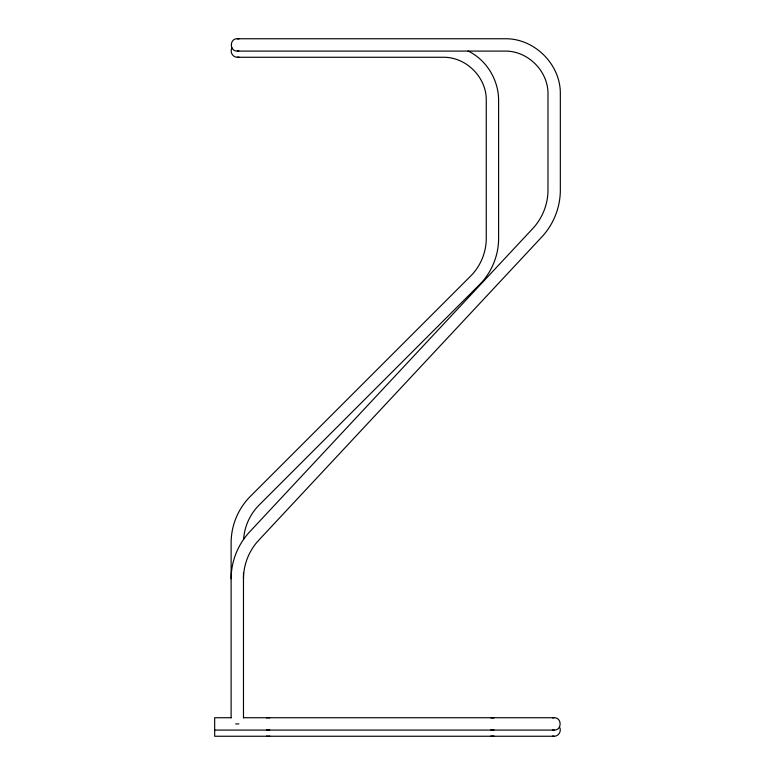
<?xml version="1.0" encoding="UTF-8"?>
<svg xmlns="http://www.w3.org/2000/svg" width="775" height="775" viewBox="0 0 775 775"><rect width="100%" height="100%" fill="white"/><g stroke="black" fill="none" stroke-linecap="round" stroke-linejoin="round"><path stroke-width="1.16" d="M231.124 578.751C231.115 561.575 237.838 544.525 249.569 531.97L532.735 228.577C542.471 218.211 548.032 204.096 547.983 189.885L547.983 94.502C548.564 71.261 527.814 50.52 504.573 51.092L237.305 51.092C229.371 51.392 229.371 38.45 237.305 38.75L504.98 38.75C534.527 38.217 560.868 64.558 560.335 94.104L560.335 190.078C560.344 207.254 553.621 224.304 541.89 236.859L258.724 540.252C248.988 550.618 243.428 564.723 243.476 578.944M243.592 539.352C244.416 526.506 250.073 514.067 259.199 504.99L479.415 284.774C491.573 272.635 498.625 255.614 498.606 238.429L498.606 100.275C498.616 79.854 486.487 59.878 468.042 50.976M231.958 48.011C229.555 51.886 232.742 57.408 237.305 57.273L442.854 57.273C466.095 56.691 486.836 77.432 486.264 100.682L486.264 238.225C486.312 252.311 480.529 266.261 470.541 276.181L250.325 496.397C238.167 508.536 231.115 525.557 231.124 542.742L231.124 717.863M214.665 730.079L554.164 730.079C562.088 730.379 562.088 717.437 554.164 717.727L243.476 717.727M237.305 51.092L238.894 50.888M237.305 57.273L238.894 57.059M490.837 717.941L494.033 717.941M552.565 717.941L554.164 717.727M494.033 729.866L490.837 729.866M494.033 736.037L490.837 736.037M231.124 717.727L214.665 717.727L214.665 736.25L554.164 736.25C558.717 736.386 561.904 730.873 559.502 726.989M235.707 723.908L238.894 723.908M237.305 38.75L238.894 38.963M552.565 729.866L554.164 730.079M552.565 736.037L554.164 736.25M243.476 573.103L243.476 717.873M269.758 729.866A6.171 6.171 0 0 1 266.571 729.866M266.571 717.941A6.171 6.171 0 0 1 269.758 717.941M269.758 736.037A6.171 6.171 0 0 1 266.571 736.037"/></g></svg>
